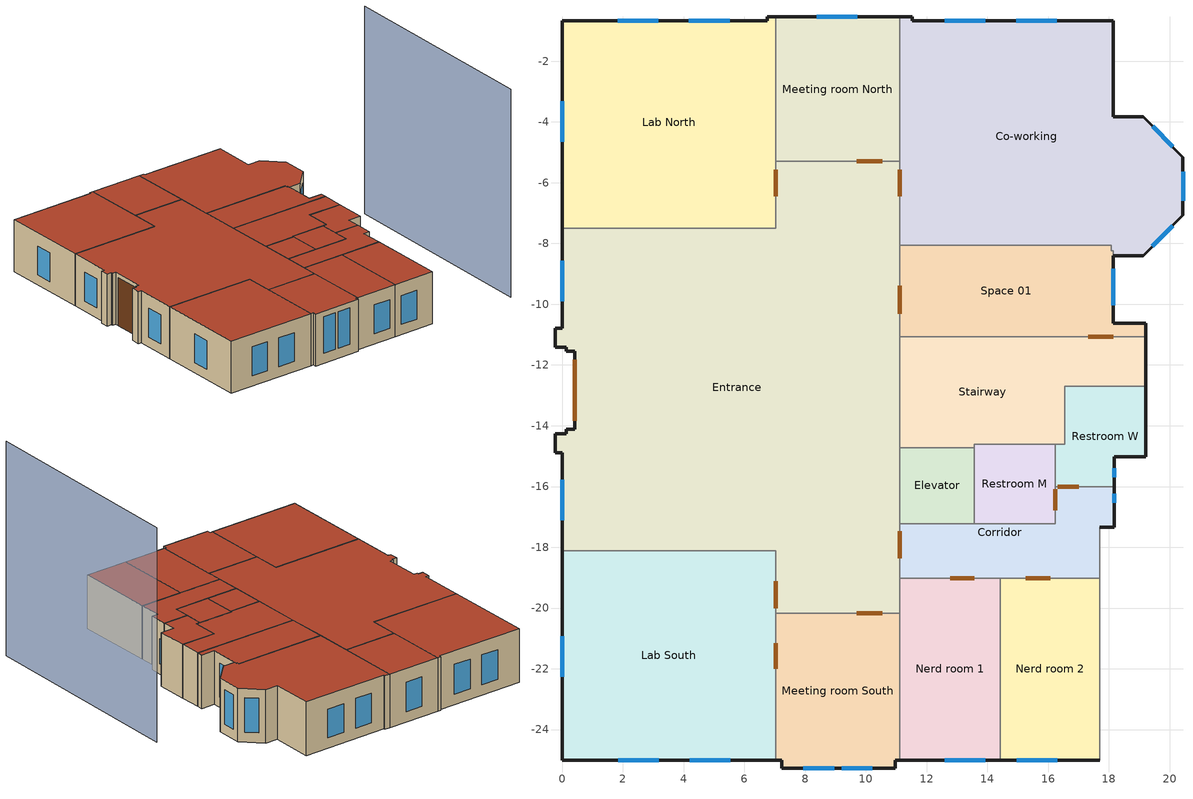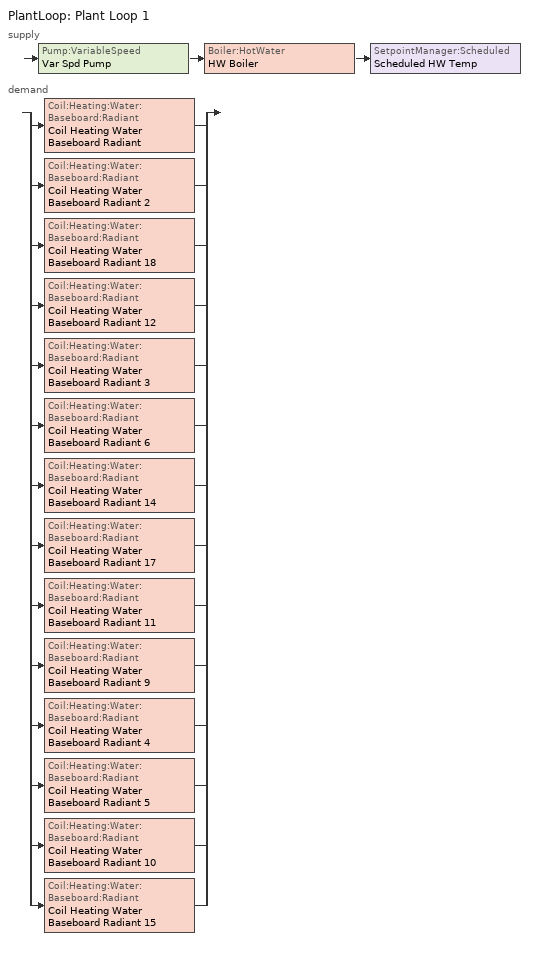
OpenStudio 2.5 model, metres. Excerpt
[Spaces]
Lab North
 floor ground: 7.03,-7.5 0.01,-7.5 0.01,-0.66 6.76,-0.66 6.76,-0.54 7.03,-0.54 z0
 wall outside: 7.03,-0.54 6.76,-0.54 6.76,-0.66 0.01,-0.66 0.01,-7.5 z0:4
 wall to Entrance: 0.01,-7.5 7.03,-7.5 7.03,-5.3 z0:4
 wall to Meeting room North: 7.03,-5.3 7.03,-0.54 z0:4
 window: 0.01,-3.31 0.01,-4.65 / 5.51,-0.66 4.17,-0.66 / 3.17,-0.66 1.83,-0.66 z0.77:2.99
 door inside: 7.03,-6.45 7.03,-5.57 z0:2.06
 roof outside: 0.01,-7.5 7.03,-7.5 7.03,-0.54 6.76,-0.54 6.76,-0.66 0.01,-0.66 z4
Lab South
 floor ground: 7.03,-18.11 7.03,-25.01 0.01,-25.01 0.01,-18.11 z0
 wall outside: 0.01,-18.11 0.01,-25.01 7.03,-25.01 z0:4
 wall to Entrance: 7.03,-20.18 7.03,-18.11 0.01,-18.11 z0:4
 wall to Meeting room South: 7.03,-25.01 7.03,-20.18 z0:4
 window: 0.01,-20.93 0.01,-22.27 / 1.85,-25.01 3.19,-25.01 / 4.2,-25.01 5.54,-25.01 z0.77:2.99
 door inside: 7.03,-20 7.03,-19.12 / 7.03,-22 7.03,-21.16 z0:2.05
 roof outside: 0.01,-25.01 7.03,-25.01 7.03,-18.11 0.01,-18.11 z4
Meeting room North
 floor ground: 11.11,-5.3 7.03,-5.3 7.03,-0.54 11.11,-0.54 z0
 wall outside: 11.11,-0.54 7.03,-0.54 z0:4
 wall to Co-working: 11.11,-5.3 11.11,-0.54 z0:4
 wall to Entrance: 7.03,-5.3 11.11,-5.3 z0:4
 window: 9.72,-0.54 8.38,-0.54 z0.77:2.99
 door inside: 9.69,-5.3 10.54,-5.3 z0:2.06
 roof outside: 7.03,-5.3 11.11,-5.3 11.11,-0.54 7.03,-0.54 z4
Meeting room South
 floor ground: 11.11,-25.01 10.98,-25.01 10.98,-25.27 7.23,-25.27 7.23,-25.01 7.03,-25.01 7.03,-20.18 11.11,-20.18 z0
 wall outside: 7.03,-25.01 7.23,-25.01 7.23,-25.27 10.98,-25.27 10.98,-25.01 11.11,-25.01 z0:4
 wall to Nerd room 1: 11.11,-25.01 11.11,-20.18 z0:4
 wall to Entrance: 11.11,-20.18 7.03,-20.18 z0:4
 window: 7.95,-25.27 8.96,-25.27 / 9.21,-25.27 10.22,-25.27 z0.77:3.57
 door inside: 10.54,-20.18 9.69,-20.18 z0:2.06
 roof outside: 7.03,-25.01 7.23,-25.01 7.23,-25.27 10.98,-25.27 10.98,-25.01 11.11,-25.01 11.11,-20.18 7.03,-20.18 z4
Co-working
 floor ground: 20.44,-7.08 19.13,-8.4 18.15,-8.4 18.15,-8.23 18.07,-8.23 18.07,-8.07 11.11,-8.07 11.11,-0.54 11.53,-0.54 11.53,-0.66 18.15,-0.66 18.15,-3.83 19.13,-3.83 20.44,-5.15 z0
 wall outside: 18.15,-8.4 19.13,-8.4 20.44,-7.08 20.44,-5.15 19.13,-3.83 18.15,-3.83 18.15,-0.66 11.53,-0.66 11.53,-0.54 11.11,-0.54 z0:4
 wall to Entrance: 11.11,-5.3 11.11,-8.07 z0:4
 wall to Space 01: 11.11,-8.07 18.07,-8.07 18.07,-8.23 18.15,-8.23 18.15,-8.4 z0:4
 window: 19.44,-8.09 20.11,-7.41 / 20.44,-6.59 20.44,-5.64 / 20.11,-4.82 19.44,-4.15 z0.75:3.33; 16.29,-0.66 14.95,-0.66 z0.77:2.9; 13.93,-0.66 12.59,-0.66 z0.77:2.99
 door inside: 11.11,-5.57 11.11,-6.45 z0:2.06
 roof outside: 11.11,-8.07 18.07,-8.07 18.07,-8.23 18.15,-8.23 18.15,-8.4 19.13,-8.4 20.44,-7.08 20.44,-5.15 19.13,-3.83 18.15,-3.83 18.15,-0.66 11.53,-0.66 11.53,-0.54 11.11,-0.54 z4
Stairway
 floor ground: 19.22,-12.7 16.55,-12.7 16.55,-14.61 13.56,-14.61 13.56,-14.72 11.11,-14.72 11.11,-11.07 19.22,-11.07 z0
 wall outside: 19.22,-12.7 19.22,-11.07 z0:4
 wall to Restroom M: 13.56,-14.72 13.56,-14.61 16.23,-14.61 z0:4
 wall to Elevator: 11.11,-14.72 13.56,-14.72 z0:4
 wall to Entrance: 11.11,-11.07 11.11,-14.72 z0:4
 wall to Space 01: 19.22,-11.07 11.11,-11.07 z0:4
 wall to Restroom W: 16.23,-14.61 16.55,-14.61 16.55,-12.7 19.22,-12.7 z0:4
 door inside: 18.15,-11.07 17.33,-11.07 z0:1.89
 roof outside: 11.11,-14.72 13.56,-14.72 13.56,-14.61 16.55,-14.61 16.55,-12.7 19.22,-12.7 19.22,-11.07 11.11,-11.07 z4
Elevator
 floor ground: 13.56,-17.22 11.11,-17.22 11.11,-14.72 13.56,-14.72 z0
 wall to Entrance: 11.11,-14.72 11.11,-17.22 z0:4
 wall to Restroom M: 13.56,-17.22 13.56,-14.72 z0:4
 wall to Corridor: 11.11,-17.22 13.56,-17.22 z0:4
 roof outside: 11.11,-17.22 13.56,-17.22 13.56,-14.72 11.11,-14.72 z4
Corridor
 floor ground: 18.18,-17.35 17.7,-17.35 17.7,-19.01 11.11,-19.01 11.11,-17.22 16.23,-17.22 16.23,-16.01 18.18,-16.01 z0
 wall outside: 17.7,-17.35 18.18,-17.35 18.18,-16.01 z0:4
 wall to Restroom M: 16.23,-16.01 16.23,-17.22 13.56,-17.22 z0:4
 wall adiabatic (Interior Wall): 17.7,-19.01 17.7,-17.35 z0:4
 wall to Nerd room 1: 11.11,-19.01 14.43,-19.01 z0:4
 wall to Entrance: 11.11,-17.22 11.11,-19.01 z0:4
 wall to Nerd room 2: 14.43,-19.01 17.7,-19.01 z0:4
 wall to Restroom W: 18.18,-16.01 16.23,-16.01 z0:4
 window: 18.18,-16.53 18.18,-16.24 z0.79:2.63
 door inside: 11.11,-17.47 11.11,-18.36 / 15.26,-19.01 16.07,-19.01 / 12.77,-19.01 13.58,-19.01 / 16.23,-16.1 16.23,-16.79 / 17.01,-16.01 16.32,-16.01 z0:2.1
 roof outside: 11.11,-19.01 17.7,-19.01 17.7,-17.35 18.18,-17.35 18.18,-16.01 16.23,-16.01 16.23,-17.22 11.11,-17.22 z4
Nerd room 1
 floor ground: 14.43,-25.01 11.11,-25.01 11.11,-19.01 14.43,-19.01 z0
 wall outside: 11.11,-25.01 14.43,-25.01 z0:4
 wall to Nerd room 2: 14.43,-25.01 14.43,-19.01 z0:4
 wall to Entrance: 11.11,-19.01 11.11,-20.18 z0:4
 window: 12.6,-25.01 13.94,-25.01 z0.77:2.99
 roof outside: 11.11,-25.01 14.43,-25.01 14.43,-19.01 11.11,-19.01 z4
Restroom M
 floor ground: 16.23,-17.22 13.56,-17.22 13.56,-14.61 16.23,-14.61 z0
 wall to Restroom W: 16.23,-16.01 16.23,-14.61 z0:4
 roof outside: 13.56,-17.22 16.23,-17.22 16.23,-14.61 13.56,-14.61 z4
Nerd room 2
 floor ground: 17.7,-25.01 14.43,-25.01 14.43,-19.01 17.7,-19.01 z0
 wall outside: 14.43,-25.01 17.7,-25.01 z0:4
 wall adiabatic (Interior Wall): 17.7,-25.01 17.7,-19.01 z0:4
 window: 14.97,-25.01 16.31,-25.01 z0.77:2.99
 roof outside: 14.43,-25.01 17.7,-25.01 17.7,-19.01 14.43,-19.01 z4
Restroom W
 floor ground: 19.22,-15.01 18.18,-15.01 18.18,-16.01 16.23,-16.01 16.23,-14.61 16.55,-14.61 16.55,-12.7 19.22,-12.7 z0
 wall outside: 18.18,-16.01 18.18,-15.01 19.22,-15.01 19.22,-12.7 z0:4
 window: 18.18,-15.69 18.18,-15.4 z0.79:2.63
 roof outside: 16.23,-16.01 18.18,-16.01 18.18,-15.01 19.22,-15.01 19.22,-12.7 16.55,-12.7 16.55,-14.61 16.23,-14.61 z4
Entrance
 floor ground: 11.11,-20.18 7.03,-20.18 7.03,-18.11 0.01,-18.11 0.01,-14.89 -0.23,-14.89 -0.23,-14.26 0.14,-14.26 0.14,-14.12 0.42,-14.12 0.42,-11.55 0.14,-11.55 0.14,-11.41 -0.23,-11.41 -0.23,-10.78 0.01,-10.78 0.01,-7.5 7.03,-7.5 7.03,-5.3 11.11,-5.3 z0
 wall outside: 0.01,-7.5 0.01,-10.78 -0.23,-10.78 -0.23,-11.41 0.14,-11.41 0.14,-11.55 0.42,-11.55 0.42,-14.12 0.14,-14.12 0.14,-14.21 0.14,-14.26 -0.23,-14.26 -0.23,-14.89 0.01,-14.89 0.01,-18.11 z0:4
 wall to Space 01: 11.11,-11.07 11.11,-8.07 z0:4
 window: 0.01,-8.57 0.01,-9.91 / 0.01,-15.77 0.01,-17.11 z0.77:2.99
 door: 0.42,-11.83 0.42,-13.84 z0:3.71
 door inside: 11.11,-10.32 11.11,-9.4 z0:2.05
 roof outside: -0.23,-14.26 -0.23,-14.89 0.01,-14.89 0.01,-18.11 7.03,-18.11 7.03,-20.18 11.11,-20.18 11.11,-5.3 7.03,-5.3 7.03,-7.5 0.01,-7.5 0.01,-10.78 -0.23,-10.78 -0.23,-11.41 0.14,-11.41 0.14,-11.55 0.42,-11.55 0.42,-14.12 0.14,-14.12 0.14,-14.26 z4
Space 01
 floor ground: 19.22,-11.07 11.11,-11.07 11.11,-8.07 18.07,-8.07 18.07,-8.23 18.15,-8.23 18.15,-10.62 19.22,-10.62 z0
 wall outside: 19.22,-11.07 19.22,-10.62 18.15,-10.62 18.15,-8.4 z0:4
 window: 18.15,-10.04 18.15,-8.83 z0.77:3.29
 roof outside: 11.11,-11.07 19.22,-11.07 19.22,-10.62 18.15,-10.62 18.15,-8.23 18.07,-8.23 18.07,-8.07 11.11,-8.07 z4
shading: 24.75,-8.48 24.56,-25.08 z0:16
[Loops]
PlantLoop 'Plant Loop 1'
 supply: Pump:VariableSpeed 'Var Spd Pump' > Boiler:HotWater 'HW Boiler' > SetpointManager:Scheduled 'Scheduled HW Temp'
 demand: split
  | Coil:Heating:Water:Baseboard:Radiant 'Coil Heating Water Baseboard Radiant'
  | Coil:Heating:Water:Baseboard:Radiant 'Coil Heating Water Baseboard Radiant 2'
  | Coil:Heating:Water:Baseboard:Radiant 'Coil Heating Water Baseboard Radiant 18'
  | Coil:Heating:Water:Baseboard:Radiant 'Coil Heating Water Baseboard Radiant 12'
  | Coil:Heating:Water:Baseboard:Radiant 'Coil Heating Water Baseboard Radiant 3'
  | Coil:Heating:Water:Baseboard:Radiant 'Coil Heating Water Baseboard Radiant 6'
  | Coil:Heating:Water:Baseboard:Radiant 'Coil Heating Water Baseboard Radiant 14'
  | Coil:Heating:Water:Baseboard:Radiant 'Coil Heating Water Baseboard Radiant 17'
  | Coil:Heating:Water:Baseboard:Radiant 'Coil Heating Water Baseboard Radiant 11'
  | Coil:Heating:Water:Baseboard:Radiant 'Coil Heating Water Baseboard Radiant 9'
  | Coil:Heating:Water:Baseboard:Radiant 'Coil Heating Water Baseboard Radiant 4'
  | Coil:Heating:Water:Baseboard:Radiant 'Coil Heating Water Baseboard Radiant 5'
  | Coil:Heating:Water:Baseboard:Radiant 'Coil Heating Water Baseboard Radiant 10'
  | Coil:Heating:Water:Baseboard:Radiant 'Coil Heating Water Baseboard Radiant 15'
[Building]
RKF: North Axis {deg}=0; Space Type=189.1-2009 - Office - OpenOffice - CZ4-8; Default Construction Set=189.1-2009 - CZ5 - Office
[Site]
Berlin, Berlin: Latitude {deg}=52.5185; Longitude {deg}=13.3806; Time Zone {hr}=1; Elevation {m}=35.9853
[ClimateZones]
Climate Zone Institution Name 1=ASHRAE; Climate Zone Document Name 1=ANSI/ASHRAE Standard 169; Climate Zone Document Year 1=2006; Climate Zone Value 1=5A; Climate Zone Institution Name 2=CEC; Climate Zone Document Name 2=California Climate Zone Descriptions; Climate Zone Document Year 2=1995
[SizingPeriod:DesignDay] Barometric Pressure {Pa}=100738; Sky Clearness=0; Rain Indicator=0; Snow Indicator=0; Day of Month=21; Daylight Saving Time Indicator=0; Dry-Bulb Temperature Range Modifier Type=DefaultMultipliers
Name | Maximum Dry-Bulb Temperature {C} | Daily Dry-Bulb Temperature Range {deltaC} | Humidity Indicating Conditions at Maximum Dry-Bulb | Wind Speed {m/s} | Wind Direction {deg} | Month | Day Type | Humidity Indicating Type | Solar Model Indicator | ASHRAE Taub | ASHRAE Taud
BERLIN Ann Htg 99.6% Condns DB | -11.8 | 0 | -11.8 | 3.3 | 100 | 2 | WinterDesignDay | Wetbulb | ASHRAEClearSky
BERLIN Ann Hum_n 99.6% Condns DP=>MCDB | -10.8 | 0 | -15 | 3.3 | 100 | 2 | WinterDesignDay | Dewpoint | ASHRAEClearSky
BERLIN Ann Htg Wind 99.6% Condns WS=>MCDB | 6.3 | 0 | 6.3 | 12.8 | 100 | 2 | WinterDesignDay | Wetbulb | ASHRAEClearSky
BERLIN Ann Clg .4% Condns DB=>MWB | 30 | 9.2 | 18.9 | 3.7 | 150 | 7 | SummerDesignDay | Wetbulb | ASHRAETau | 0.484 | 1.888
BERLIN Ann Clg .4% Condns WB=>MDB | 26.9 | 9.2 | 20.1 | 3.7 | 150 | 7 | SummerDesignDay | Wetbulb | ASHRAETau | 0.484 | 1.888
BERLIN Ann Clg .4% Condns DP=>MDB | 22.1 | 9.2 | 18 | 3.7 | 150 | 7 | SummerDesignDay | Dewpoint | ASHRAETau | 0.484 | 1.888
BERLIN Ann Clg .4% Condns Enth=>MDB | 27 | 9.2 | 57900 | 3.7 | 150 | 7 | SummerDesignDay | Enthalpy | ASHRAETau | 0.484 | 1.888
[DefaultConstructionSet]
189.1-2009 - CZ5 - Office: Default Exterior Surface Constructions=Default Surface Constructions 13; Default Interior Surface Constructions=Default Surface Constructions 14; Default Ground Contact Surface Constructions=Default Surface Constructions 15; Default Exterior SubSurface Constructions=Default Sub Surface Constructions 9; Default Interior SubSurface Constructions=Default Sub Surface Constructions 10; Interior Partition Construction=Interior Partition
[DefaultSurfaceConstructions]
Name | Floor Construction | Wall Construction | Roof Ceiling Construction
Default Surface Constructions 13 | ExtSlabCarpet 4in ClimateZone 1-8 | ASHRAE 189.1-2009 ExtWall Mass ClimateZone 5 | ASHRAE 189.1-2009 ExtRoof IEAD ClimateZone 2-5
Default Surface Constructions 14 | Interior Floor | Interior Wall | Interior Ceiling
Default Surface Constructions 15 | ExtSlabCarpet 4in ClimateZone 1-8 | ExtSlabCarpet 4in ClimateZone 1-8 | ExtSlabCarpet 4in ClimateZone 1-8
[Construction]
ExtSlabCarpet 4in ClimateZone 1-8: MAT-CC05 4 HW CONCRETE, CP02 CARPET PAD
Interior Floor: F16 Acoustic tile, F05 Ceiling air space resistance, M11 100mm lightweight concrete
Interior Wall: G01a 19mm gypsum board, F04 Wall air space resistance, G01a 19mm gypsum board
Interior Ceiling: M11 100mm lightweight concrete, F05 Ceiling air space resistance, F16 Acoustic tile
Exterior Door: F08 Metal surface, I01 25mm insulation board
Interior Window: Clear 3mm
Interior Door; Interior Partition: G05 25mm wood
ASHRAE 189.1-2009 ExtRoof IEAD ClimateZone 2-5: Roof Membrane, Roof Insulation [21], Metal Decking
ASHRAE 189.1-2009 ExtWindow ClimateZone 4-5: Theoretical Glass [207]
ASHRAE 189.1-2009 ExtWall Mass ClimateZone 5: 1IN Stucco, 8IN Concrete HW, Wall Insulation [40], 1/2IN Gypsum
[Material] Thermal Absorptance=0.9
Name | Roughness | Thickness {m} | Conductivity {W/m-K} | Density {kg/m3} | Specific Heat {J/kg-K} | Solar Absorptance | Visible Absorptance
MAT-CC05 4 HW CONCRETE | Rough | 0.1016 | 1.311 | 2240 | 836.8 | 0.85 | 0.85
1IN Stucco | Smooth | 0.0253 | 0.6918 | 1858 | 837 | 0.92 | 0.92
8IN Concrete HW | MediumRough | 0.2033 | 1.7296 | 2243 | 837 | 0.65 | 0.65
1/2IN Gypsum | Smooth | 0.0127 | 0.16 | 784.9 | 830 | 0.4 | 0.4
Roof Membrane | VeryRough | 0.0095 | 0.16 | 1121.29 | 1460 | 0.7 | 0.7
Metal Decking | MediumSmooth | 0.0015 | 45.006 | 7680 | 418.4 | 0.6 | 0.6
F16 Acoustic tile | MediumSmooth | 0.0191 | 0.06 | 368 | 590 | 0.3 | 0.3
M11 100mm lightweight concrete | MediumRough | 0.1016 | 0.53 | 1280 | 840 | 0.5 | 0.5
G01a 19mm gypsum board | MediumSmooth | 0.019 | 0.16 | 800 | 1090 | 0.4 | 0.4
F08 Metal surface | Smooth | 0.0008 | 45.28 | 7824 | 500 | 0.7 | 0.7
I01 25mm insulation board | MediumRough | 0.0254 | 0.03 | 43 | 1210 | 0.6 | 0.6
G05 25mm wood | MediumSmooth | 0.0254 | 0.15 | 608 | 1630 | 0.5 | 0.5
Roof Insulation [21] | MediumRough | 0.2105 | 0.049 | 265 | 836.8 | 0.7 | 0.7
Wall Insulation [40] | MediumRough | 0.0794 | 0.0432 | 91 | 837 | 0.5 | 0.5
[Material:NoMass]
CP02 CARPET PAD: Roughness=Smooth; Thermal Resistance {m2-K/W}=0.1; Thermal Absorptance=0.9; Solar Absorptance=0.8; Visible Absorptance=0.8
[Material:AirGap]
Name | Thermal Resistance {m2-K/W}
F05 Ceiling air space resistance | 0.18
F04 Wall air space resistance | 0.15
[DefaultSubSurfaceConstructions]
Name | Fixed Window Construction | Operable Window Construction | Door Construction | Tubular Daylight Dome Construction | Tubular Daylight Diffuser Construction
Default Sub Surface Constructions 9 | ASHRAE 189.1-2009 ExtWindow ClimateZone 4-5 | ASHRAE 189.1-2009 ExtWindow ClimateZone 4-5 | Exterior Door | Interior Window | Interior Window
Default Sub Surface Constructions 10 | Interior Window | Interior Window | Interior Door
[WindowMaterial:Glazing] Optical Data Type=SpectralAverage; Thickness {m}=0.003; Back Side Solar Reflectance at Normal Incidence=0; Back Side Visible Reflectance at Normal Incidence=0; Infrared Transmittance at Normal Incidence=0; Dirt Correction Factor for Solar and Visible Transmittance=1; Solar Diffusing=No
Name | Solar Transmittance at Normal Incidence | Front Side Solar Reflectance at Normal Incidence | Visible Transmittance at Normal Incidence | Front Side Visible Reflectance at Normal Incidence | Front Side Infrared Hemispherical Emissivity | Back Side Infrared Hemispherical Emissivity | Conductivity {W/m-K}
Clear 3mm | 0.837 | 0.075 | 0.898 | 0.081 | 0.84 | 0.84 | 0.9
Theoretical Glass [207] | 0.3311 | 0.6189 | 0.44 | 0.51 | 0.9 | 0.9 | 0.0133
[WindowMaterial:Blind]
Window Material Blind 1: Slat Width {m}=0.025; Slat Separation {m}=0.01875; Front Side Slat Beam Solar Reflectance=0.5; Back Side Slat Beam Solar Reflectance=0.5; Front Side Slat Diffuse Solar Reflectance=0.5; Back Side Slat Diffuse Solar Reflectance=0.5; Slat Beam Visible Transmittance=0
[DefaultScheduleSet] Lighting Schedule=Office Bldg Light; Infiltration Schedule=Office Infil Quarter On
Name | Number of People Schedule | People Activity Level Schedule | Electric Equipment Schedule
189.1-2009 - Office - ClosedOffice - CZ4-8 Schedule Set; 189.1-2009 - Office - Corridor - CZ4-8 Schedule Set; 189.1-2009 - Office - OpenOffice - CZ4-8 Schedule Set | Office Work Occ | Office Activity | Office Bldg Equip
189.1-2009 - Office - Elec/MechRoom - CZ4-8 Schedule Set |  |  | Office Bldg Equip
189.1-2009 - Office - Lobby - CZ4-8 Schedule Set; 189.1-2009 - Office - Restroom - CZ4-8 Schedule Set | Office Misc Occ | Office Activity | Office Bldg Equip
189.1-2009 - Office - Stair - CZ4-8 Schedule Set
[Lights:Definition] Design Level Calculation Method=Watts/Area
Name | Watts per Space Floor Area {W/m2}
189.1-2009 - Office - ClosedOffice - CZ4-8 Lights Definition; 189.1-2009 - Office - OpenOffice - CZ4-8 Lights Definition | 10.6563
189.1-2009 - Office - Corridor - CZ4-8 Lights Definition | 4.84376
189.1-2009 - Office - Elec/MechRoom - CZ4-8 Lights Definition | 14.5313
189.1-2009 - Office - Lobby - CZ4-8 Lights Definition | 12.5938
189.1-2009 - Office - Restroom - CZ4-8 Lights Definition | 8.71877
189.1-2009 - Office - Stair - CZ4-8 Lights Definition | 5.81251
[DesignSpecification:OutdoorAir] Outdoor Air Method=Sum
Name | Outdoor Air Flow per Person {m3/s-person} | Outdoor Air Flow per Floor Area {m3/s-m2}
189.1-2009 - Office - ClosedOffice - CZ4-8 Ventilation; 189.1-2009 - Office - Elec/MechRoom - CZ4-8 Ventilation; 189.1-2009 - Office - OpenOffice - CZ4-8 Ventilation | 0.00943895
189.1-2009 - Office - Corridor - CZ4-8 Ventilation; 189.1-2009 - Office - Stair - CZ4-8 Ventilation |  | 0.000254
189.1-2009 - Office - Lobby - CZ4-8 Ventilation | 0.00707921
189.1-2009 - Office - Restroom - CZ4-8 Ventilation |  | 0.0048768
[People:Definition] Number of People Calculation Method=People/Area; Fraction Radiant=0.3
Name | People per Space Floor Area {person/m2} | Sensible Heat Fraction
189.1-2009 - Office - OpenOffice - CZ4-8 People Definition | 0.0565105 | 1
189.1-2009 - Office - Restroom - CZ4-8 People Definition 1; 189.1-2009 - Office - Restroom - CZ4-8 People Definition 2; 189.1-2009 - Office - Lobby - CZ4-8 People Definition 1 | 0.107639
189.1-2009 - Office - Corridor - CZ4-8 People Definition 1; 189.1-2009 - Office - Corridor - CZ4-8 People Definition 2 | 0.0107639
189.1-2009 - Office - ClosedOffice - CZ4-8 People Definition 1 | 0.0511286
[ElectricEquipment:Definition] Design Level Calculation Method=Watts/Area
Name | Watts per Space Floor Area {W/m2}
189.1-2009 - Office - ClosedOffice - CZ4-8 Electric Equipment Definition | 6.8889
189.1-2009 - Office - Corridor - CZ4-8 Electric Equipment Definition | 1.72223
189.1-2009 - Office - Elec/MechRoom - CZ4-8 Electric Equipment Definition | 2.90626
189.1-2009 - Office - Lobby - CZ4-8 Electric Equipment Definition; 189.1-2009 - Office - Restroom - CZ4-8 Electric Equipment Definition | 0.753474
189.1-2009 - Office - OpenOffice - CZ4-8 Electric Equipment Definition | 7.64238
[ThermostatSetpoint:DualSetpoint] Cooling Setpoint Temperature Schedule=Cooling
Name | Heating Setpoint Temperature Schedule
Thermostat Setpoint Dual Setpoint 1 | const_zero
Thermostat Setpoint Dual Setpoint 3; Thermostat Setpoint Dual Setpoint 4; Thermostat Setpoint Dual Setpoint 5; Thermostat Setpoint Dual Setpoint 6; Thermostat Setpoint Dual Setpoint 7; Thermostat Setpoint Dual Setpoint 10; Thermostat Setpoint Dual Setpoint 11; Thermostat Setpoint Dual Setpoint 12; Thermostat Setpoint Dual Setpoint 13; Thermostat Setpoint Dual Setpoint 15; Thermostat Setpoint Dual Setpoint 16; Thermostat Setpoint Dual Setpoint 18; Thermostat Setpoint Dual Setpoint 19 | Medium Office HtgSetp
[SpaceType] Standards Building Type=Office
Name | Default Schedule Set | Design Specification Outdoor Air Object | Standards Space Type
189.1-2009 - Office - OpenOffice - CZ4-8 | 189.1-2009 - Office - OpenOffice - CZ4-8 Schedule Set | 189.1-2009 - Office - OpenOffice - CZ4-8 Ventilation | OpenOffice
189.1-2009 - Office - Restroom - CZ4-8; 189.1-2009 - Office - Restroom - CZ4-8 1 | 189.1-2009 - Office - Restroom - CZ4-8 Schedule Set | 189.1-2009 - Office - Restroom - CZ4-8 Ventilation | Restroom
189.1-2009 - Office - Stair - CZ4-8 | 189.1-2009 - Office - Stair - CZ4-8 Schedule Set | 189.1-2009 - Office - Stair - CZ4-8 Ventilation | Stair
189.1-2009 - Office - Corridor - CZ4-8; 189.1-2009 - Office - Corridor - CZ4-8 1 | 189.1-2009 - Office - Corridor - CZ4-8 Schedule Set | 189.1-2009 - Office - Corridor - CZ4-8 Ventilation | Corridor
189.1-2009 - Office - ClosedOffice - CZ4-8 | 189.1-2009 - Office - ClosedOffice - CZ4-8 Schedule Set | 189.1-2009 - Office - ClosedOffice - CZ4-8 Ventilation | ClosedOffice
189.1-2009 - Office - Lobby - CZ4-8 1 | 189.1-2009 - Office - Lobby - CZ4-8 Schedule Set | 189.1-2009 - Office - Lobby - CZ4-8 Ventilation | Lobby
189.1-2009 - Office - Elec/MechRoom - CZ4-8 | 189.1-2009 - Office - Elec/MechRoom - CZ4-8 Schedule Set | 189.1-2009 - Office - Elec/MechRoom - CZ4-8 Ventilation | Elec/MechRoom
[Lights]
Name | Lights Definition | Space or SpaceType
189.1-2009 - Office - OpenOffice - CZ4-8 Lights | 189.1-2009 - Office - OpenOffice - CZ4-8 Lights Definition | 189.1-2009 - Office - OpenOffice - CZ4-8
189.1-2009 - Office - Restroom - CZ4-8 Lights | 189.1-2009 - Office - Restroom - CZ4-8 Lights Definition | 189.1-2009 - Office - Restroom - CZ4-8
189.1-2009 - Office - Restroom - CZ4-8 Lights 1 | 189.1-2009 - Office - Restroom - CZ4-8 Lights Definition | 189.1-2009 - Office - Restroom - CZ4-8 1
189.1-2009 - Office - Stair - CZ4-8 Lights | 189.1-2009 - Office - Stair - CZ4-8 Lights Definition | 189.1-2009 - Office - Stair - CZ4-8
189.1-2009 - Office - Corridor - CZ4-8 Lights | 189.1-2009 - Office - Corridor - CZ4-8 Lights Definition | 189.1-2009 - Office - Corridor - CZ4-8
189.1-2009 - Office - ClosedOffice - CZ4-8 Lights | 189.1-2009 - Office - ClosedOffice - CZ4-8 Lights Definition | 189.1-2009 - Office - ClosedOffice - CZ4-8
189.1-2009 - Office - Lobby - CZ4-8 Lights 1 | 189.1-2009 - Office - Lobby - CZ4-8 Lights Definition | 189.1-2009 - Office - Lobby - CZ4-8 1
189.1-2009 - Office - Elec/MechRoom - CZ4-8 Lights | 189.1-2009 - Office - Elec/MechRoom - CZ4-8 Lights Definition | 189.1-2009 - Office - Elec/MechRoom - CZ4-8
189.1-2009 - Office - Corridor - CZ4-8 Lights 1 | 189.1-2009 - Office - Corridor - CZ4-8 Lights Definition | 189.1-2009 - Office - Corridor - CZ4-8 1
[People]
Name | People Definition | Space or SpaceType | Multiplier
189.1-2009 - Office - OpenOffice - CZ4-8 People | 189.1-2009 - Office - OpenOffice - CZ4-8 People Definition | 189.1-2009 - Office - OpenOffice - CZ4-8
189.1-2009 - Office - Restroom - CZ4-8 People | 189.1-2009 - Office - Restroom - CZ4-8 People Definition 1 | 189.1-2009 - Office - Restroom - CZ4-8 | 1
189.1-2009 - Office - Restroom - CZ4-8 People 1 | 189.1-2009 - Office - Restroom - CZ4-8 People Definition 2 | 189.1-2009 - Office - Restroom - CZ4-8 1 | 1
189.1-2009 - Office - Corridor - CZ4-8 People | 189.1-2009 - Office - Corridor - CZ4-8 People Definition 1 | 189.1-2009 - Office - Corridor - CZ4-8 | 1
189.1-2009 - Office - ClosedOffice - CZ4-8 People | 189.1-2009 - Office - ClosedOffice - CZ4-8 People Definition 1 | 189.1-2009 - Office - ClosedOffice - CZ4-8 | 1
189.1-2009 - Office - Lobby - CZ4-8 People 1 | 189.1-2009 - Office - Lobby - CZ4-8 People Definition 1 | 189.1-2009 - Office - Lobby - CZ4-8 1 | 1
189.1-2009 - Office - Corridor - CZ4-8 People 1 | 189.1-2009 - Office - Corridor - CZ4-8 People Definition 2 | 189.1-2009 - Office - Corridor - CZ4-8 1 | 1
[SpaceInfiltration:DesignFlowRate] Design Flow Rate Calculation Method=Flow/ExteriorArea; Flow per Exterior Surface Area {m3/s-m2}=0.000226568
Name | Space or SpaceType
189.1-2009 - Office - OpenOffice - CZ4-8 Infiltration | 189.1-2009 - Office - OpenOffice - CZ4-8
189.1-2009 - Office - Restroom - CZ4-8 Infiltration | 189.1-2009 - Office - Restroom - CZ4-8
189.1-2009 - Office - Restroom - CZ4-8 Infiltration 1 | 189.1-2009 - Office - Restroom - CZ4-8 1
189.1-2009 - Office - Stair - CZ4-8 Infiltration | 189.1-2009 - Office - Stair - CZ4-8
189.1-2009 - Office - Corridor - CZ4-8 Infiltration | 189.1-2009 - Office - Corridor - CZ4-8
189.1-2009 - Office - ClosedOffice - CZ4-8 Infiltration | 189.1-2009 - Office - ClosedOffice - CZ4-8
189.1-2009 - Office - Lobby - CZ4-8 Infiltration 1 | 189.1-2009 - Office - Lobby - CZ4-8 1
189.1-2009 - Office - Elec/MechRoom - CZ4-8 Infiltration | 189.1-2009 - Office - Elec/MechRoom - CZ4-8
189.1-2009 - Office - Corridor - CZ4-8 Infiltration 1 | 189.1-2009 - Office - Corridor - CZ4-8 1
[ElectricEquipment]
Name | Electric Equipment Definition | Space or SpaceType
189.1-2009 - Office - OpenOffice - CZ4-8 Electric Equipment | 189.1-2009 - Office - OpenOffice - CZ4-8 Electric Equipment Definition | 189.1-2009 - Office - OpenOffice - CZ4-8
189.1-2009 - Office - Restroom - CZ4-8 Electric Equipment | 189.1-2009 - Office - Restroom - CZ4-8 Electric Equipment Definition | 189.1-2009 - Office - Restroom - CZ4-8
189.1-2009 - Office - Restroom - CZ4-8 Electric Equipment 1 | 189.1-2009 - Office - Restroom - CZ4-8 Electric Equipment Definition | 189.1-2009 - Office - Restroom - CZ4-8 1
189.1-2009 - Office - Corridor - CZ4-8 Electric Equipment | 189.1-2009 - Office - Corridor - CZ4-8 Electric Equipment Definition | 189.1-2009 - Office - Corridor - CZ4-8
189.1-2009 - Office - ClosedOffice - CZ4-8 Electric Equipment | 189.1-2009 - Office - ClosedOffice - CZ4-8 Electric Equipment Definition | 189.1-2009 - Office - ClosedOffice - CZ4-8
189.1-2009 - Office - Lobby - CZ4-8 Electric Equipment 1 | 189.1-2009 - Office - Lobby - CZ4-8 Electric Equipment Definition | 189.1-2009 - Office - Lobby - CZ4-8 1
189.1-2009 - Office - Elec/MechRoom - CZ4-8 Electric Equipment | 189.1-2009 - Office - Elec/MechRoom - CZ4-8 Electric Equipment Definition | 189.1-2009 - Office - Elec/MechRoom - CZ4-8
189.1-2009 - Office - Corridor - CZ4-8 Electric Equipment 1 | 189.1-2009 - Office - Corridor - CZ4-8 Electric Equipment Definition | 189.1-2009 - Office - Corridor - CZ4-8 1
[ShadingControl]
Shading Control 1: Shading Type=InteriorBlind; Shading Device Material=Window Material Blind 1
[BuildingStory] Nominal Z Coordinate {m}=0
Name | Nominal Floor to Floor Height {m}
Building Story 1; Building Story 4; Building Story 6; Building Story 7; Building Story 8; Building Story 9; Building Story 10 | 4
Building Story 2; Building Story 3 | 3.048
Building Story 5 | 3
[Space]
Name | Space Type | Building Story | Thermal Zone
Lab North | 189.1-2009 - Office - ClosedOffice - CZ4-8 | Building Story 1 | Thermal Lab North
Lab South | 189.1-2009 - Office - ClosedOffice - CZ4-8 | Building Story 1 | Thermal Lab South
Meeting room North | 189.1-2009 - Office - ClosedOffice - CZ4-8 | Building Story 1 | Thermal Meeting room North
Meeting room South | 189.1-2009 - Office - ClosedOffice - CZ4-8 | Building Story 1 | Thermal Meeting Room South
Co-working |  | Building Story 1 | Thermal Co-working
Stairway | 189.1-2009 - Office - Stair - CZ4-8 | Building Story 1 | Thermal Stairway
Elevator | 189.1-2009 - Office - Corridor - CZ4-8 1 | Building Story 1 | Thermal Elevator
Corridor | 189.1-2009 - Office - Corridor - CZ4-8 | Building Story 1 | Thermal Corridor
Nerd room 1 | 189.1-2009 - Office - ClosedOffice - CZ4-8 | Building Story 1 | Thermal Nerd room 1
Restroom M | 189.1-2009 - Office - Restroom - CZ4-8 | Building Story 1 | Thermal Restroom M
Nerd room 2 | 189.1-2009 - Office - ClosedOffice - CZ4-8 | Building Story 1 | Thermal Nerd room 2
Restroom W | 189.1-2009 - Office - Restroom - CZ4-8 1 | Building Story 1 | Thermal Restroom W
Entrance | 189.1-2009 - Office - Lobby - CZ4-8 1 | Building Story 7 | Thermal Entrance
Space 01 | 189.1-2009 - Office - Elec/MechRoom - CZ4-8 | Building Story 10 | Thermal Space 01
[ThermalZone] Use Ideal Air Loads=No
Name | Thermostat
Thermal Elevator | Thermostat Setpoint Dual Setpoint 18
Thermal Lab South | Thermostat Setpoint Dual Setpoint 11
Thermal Lab North | Thermostat Setpoint Dual Setpoint 1
Thermal Meeting room North | Thermostat Setpoint Dual Setpoint 16
Thermal Nerd room 1 | Thermostat Setpoint Dual Setpoint 10
Thermal Meeting Room South | Thermostat Setpoint Dual Setpoint 3
Thermal Co-working | Thermostat Setpoint Dual Setpoint 19
Thermal Stairway | Thermostat Setpoint Dual Setpoint 4
Thermal Corridor | Thermostat Setpoint Dual Setpoint 12
Thermal Restroom M | Thermostat Setpoint Dual Setpoint 15
Thermal Nerd room 2 | Thermostat Setpoint Dual Setpoint 5
Thermal Restroom W | Thermostat Setpoint Dual Setpoint 7
Thermal Entrance | Thermostat Setpoint Dual Setpoint 6
Thermal Space 01 | Thermostat Setpoint Dual Setpoint 13
[Sizing:Zone] Zone Cooling Design Supply Air Temperature Input Method=SupplyAirTemperature; Zone Cooling Design Supply Air Temperature {C}=14; Zone Cooling Design Supply Air Temperature Difference {deltaC}=11.11; Zone Heating Design Supply Air Temperature Input Method=SupplyAirTemperature; Zone Heating Design Supply Air Temperature {C}=40; Zone Heating Design Supply Air Temperature Difference {deltaC}=11.11; Zone Cooling Design Supply Air Humidity Ratio {kg-H2O/kg-air}=0.0085; Zone Heating Design Supply Air Humidity Ratio {kg-H2O/kg-air}=0.008; Cooling Design Air Flow Method=DesignDay; Heating Design Air Flow Method=DesignDay; Account for Dedicated Outdoor Air System=No; Dedicated Outdoor Air System Control Strategy=NeutralSupplyAir; Dedicated Outdoor Air Low Setpoint Temperature for Design {C}=autosize; Dedicated Outdoor Air High Setpoint Temperature for Design {C}=autosize
Thermal Elevator; Thermal Lab South; Thermal Lab North; Thermal Meeting room North; Thermal Nerd room 1; Thermal Meeting Room South; Thermal Co-working; Thermal Stairway; Thermal Corridor; Thermal Restroom M; Thermal Nerd room 2; Thermal Restroom W; Thermal Entrance; Thermal Space 01
[Zone equipment]
Thermal Elevator: Natural Ventilation Elevator, Zone HVAC Baseboard Rad Conv Water Elevator
Thermal Lab South: Natural Ventilation Lab South, Zone HVAC Baseboard Rad Conv Water Lab South
Thermal Lab North: Natural Ventilation Lab North, Zone HVAC Baseboard Rad Conv Water Lab North
Thermal Meeting room North: Natural Ventilation MR North, Zone HVAC Baseboard Rad Conv Water MR North
Thermal Nerd room 1: Natural Ventilation NR 1, Zone HVAC Baseboard Rad Conv Water NR 1
Thermal Meeting Room South: Natural Ventilation MR South, Zone HVAC Baseboard Rad Conv Water MR South
Thermal Co-working: Natural Ventilation Co-working, Zone HVAC Baseboard Rad Conv Water Co-working
Thermal Stairway: Natural Ventilation Stairway, Zone HVAC Baseboard Rad Conv Water Stairway
Thermal Corridor: Natural Ventilation Corridor, Zone HVAC Baseboard Rad Conv Water Corridor
Thermal Restroom M: Natural Ventilation Restroom M, Zone HVAC Baseboard Rad Conv Water Restroom M
Thermal Nerd room 2: Natural Ventilation NR 2, Zone HVAC Baseboard Rad Conv Water NR 2
Thermal Restroom W: Natural Ventilation Restroom W, Zone HVAC Baseboard Rad Conv Water Restroom W
Thermal Entrance: Natural Ventilation Entrance, Zone HVAC Baseboard Rad Conv Water Entrance
Thermal Space 01: Natural Ventilation Space 01, Zone HVAC Baseboard Rad Conv Water Space 01
[ZoneVentilation:DesignFlowRate] Design Flow Rate Calculation Method=Flow/Zone; Design Flow Rate {m3/s}=0.16; Flow Rate per Zone Floor Area {m3/s-m2}=0; Flow Rate per Person {m3/s-person}=0; Air Changes per Hour {1/hr}=0; Ventilation Type=Natural; Fan Pressure Rise {Pa}=0; Fan Total Efficiency=1; Constant Term Coefficient=0.606; Temperature Term Coefficient=0.03636; Velocity Term Coefficient=0.1177; Velocity Squared Term Coefficient=0; Minimum Indoor Temperature {C}=-10; Maximum Indoor Temperature {C}=100; Delta Temperature {deltaC}=-50; Minimum Outdoor Temperature {C}=-100; Maximum Outdoor Temperature {C}=100; Maximum Wind Speed {m/s}=40
Name | Schedule
Natural Ventilation Lab North | const_zero
Natural Ventilation MR South; Natural Ventilation Stairway; Natural Ventilation NR 2; Natural Ventilation Entrance; Natural Ventilation Restroom W; Natural Ventilation NR 1; Natural Ventilation Lab South; Natural Ventilation Corridor; Natural Ventilation Space 01; Natural Ventilation Restroom M; Natural Ventilation MR North; Natural Ventilation Elevator; Natural Ventilation Co-working | Always On Discrete hvac_library
[PlantLoop]
Plant Loop 1: Fluid Type=Water; Glycol Concentration=0; Plant Loop Volume {m3}=Autocalculate; Load Distribution Scheme=Optimal
[Sizing:Plant]
Plant Loop 1: Loop Type=Heating; Design Loop Exit Temperature {C}=82; Loop Design Temperature Difference {deltaC}=11; Sizing Option=NonCoincident; Zone Timesteps in Averaging Window=1; Coincident Sizing Factor Mode=None
[Boiler:HotWater]
HW Boiler: Efficiency Curve Temperature Evaluation Variable=LeavingBoiler; Normalized Boiler Efficiency Curve=Boiler Efficiency; Water Outlet Upper Temperature Limit {C}=99; Boiler Flow Mode=NotModulated; Parasitic Electric Load {W}=0; Sizing Factor=1
[SetpointManager:Scheduled]
Scheduled HW Temp: Control Variable=Temperature; Schedule=Hot Water Temperature
[Pump:VariableSpeed]
Var Spd Pump: Skin Loss Radiative Fraction=0.5; Design Power Sizing Method=PowerPerFlowPerPressure; Design Electric Power per Unit Flow Rate {W/(m3/s)}=348701.1; Design Shaft Power per Unit Flow Rate per Unit Head {W-s/m3-Pa}=1.28205; Design Minimum Flow Rate Fraction=0
[ZoneHVAC:Baseboard:RadiantConvective:Water] Availability Schedule=Always On Discrete hvac_library; Fraction Radiant=0.3; Fraction of Radiant Energy Incident on People=0.3
Name | Heating Coil
Zone HVAC Baseboard Rad Conv Water Lab North | Coil Heating Water Baseboard Radiant
Zone HVAC Baseboard Rad Conv Water MR South | Coil Heating Water Baseboard Radiant 2
Zone HVAC Baseboard Rad Conv Water Stairway | Coil Heating Water Baseboard Radiant 3
Zone HVAC Baseboard Rad Conv Water NR 2 | Coil Heating Water Baseboard Radiant 4
Zone HVAC Baseboard Rad Conv Water Entrance | Coil Heating Water Baseboard Radiant 5
Zone HVAC Baseboard Rad Conv Water Restroom W | Coil Heating Water Baseboard Radiant 6
Zone HVAC Baseboard Rad Conv Water NR 1 | Coil Heating Water Baseboard Radiant 9
Zone HVAC Baseboard Rad Conv Water Lab South | Coil Heating Water Baseboard Radiant 10
Zone HVAC Baseboard Rad Conv Water Corridor | Coil Heating Water Baseboard Radiant 11
Zone HVAC Baseboard Rad Conv Water Space 01 | Coil Heating Water Baseboard Radiant 12
Zone HVAC Baseboard Rad Conv Water Restroom M | Coil Heating Water Baseboard Radiant 14
Zone HVAC Baseboard Rad Conv Water MR North | Coil Heating Water Baseboard Radiant 15
Zone HVAC Baseboard Rad Conv Water Elevator | Coil Heating Water Baseboard Radiant 17
Zone HVAC Baseboard Rad Conv Water Co-working | Coil Heating Water Baseboard Radiant 18
[Coil:Heating:Water:Baseboard:Radiant] Rated Average Water Temperature {C}=87.78; Rated Water Mass Flow Rate {kg/s}=0.063; Heating Design Capacity Method=HeatingDesignCapacity; Heating Design Capacity {W}=autosize; Heating Design Capacity Per Floor Area {W/m2}=0; Fraction of Autosized Heating Design Capacity=1; Maximum Water Flow Rate {m3/s}=autosize; Convergence Tolerance=0.001
Coil Heating Water Baseboard Radiant; Coil Heating Water Baseboard Radiant 2; Coil Heating Water Baseboard Radiant 3; Coil Heating Water Baseboard Radiant 4; Coil Heating Water Baseboard Radiant 5; Coil Heating Water Baseboard Radiant 6; Coil Heating Water Baseboard Radiant 9; Coil Heating Water Baseboard Radiant 10; Coil Heating Water Baseboard Radiant 11; Coil Heating Water Baseboard Radiant 12; Coil Heating Water Baseboard Radiant 14; Coil Heating Water Baseboard Radiant 15; Coil Heating Water Baseboard Radiant 17; Coil Heating Water Baseboard Radiant 18
[Schedule:Ruleset]
Name | Default Day Schedule | Summer Design Day Schedule | Winter Design Day Schedule
Office Bldg Light | Office Bldg Light Default Schedule | Office Bldg Light Summer Design Day | Office Bldg Light Winter Design Day
Office Misc Occ | Office Bldg Occ Default Schedule 1 | Office Bldg Occ Summer Design Day 1 | Office Bldg Occ Winter Design Day 1
Office Activity | Office Activity Default Schedule | Office Activity Summer Design Day | Office Activity Winter Design Day
Office Infil Quarter On | Office Infil Quarter On Default Schedule | Office Infil Quarter On Summer Design Day | Office Infil Quarter On Winter Design Day
Office Bldg Equip | Office Bldg Equip Default Schedule | Office Bldg Equip Summer Design Day | Office Bldg Equip Winter Design Day
Medium Office HtgSetp | Medium Office HtgSetp Default Schedule | Medium Office HtgSetp Summer Design Day | Medium Office HtgSetp Winter Design Day
Office Work Occ | Office Bldg Occ Default Schedule | Office Bldg Occ Summer Design Day | Office Bldg Occ Winter Design Day
Cooling | Schedule Day 1
Hot Water Temperature | Hot Water Temperature Default | Hot Water Temperature Summer Design Day | Hot Water Temperature Winter Design Day
const_zero | Schedule Day 2
[Schedule:Day]
Office Bldg Light Default Schedule: 5, 0, 0.05, 7, 0, 0.1, 8, 0, 0.3, 17, 0, 0.9, 18, 0, 0.7, 20, 0, 0.5, 22, 0, 0.3, 23, 0, 0.1, 24, 0, 0.05
Office Bldg Light Summer Design Day; Office Infil Quarter On Rule 1 Day Schedule; Office Bldg Equip Summer Design Day: 24, 0, 1
Office Bldg Light Winter Design Day; Office Bldg Occ Winter Design Day 1; Office Bldg Occ Rule 1 Day Schedule 1; Office Bldg Equip Winter Design Day; Office Bldg Occ Winter Design Day; Office Bldg Occ Rule 1 Day Schedule; Schedule Day 2: 24, 0, 0
Office Bldg Light Rule 1 Day Schedule: 24, 0, 0.05
Office Bldg Light Rule 2 Day Schedule: 6, 0, 0.05, 8, 0, 0.1, 14, 0, 0.5, 17, 0, 0.15, 24, 0, 0.05
Office Bldg Occ Default Schedule 1: 6, 0, 0, 7, 0, 0.1, 8, 0, 0.2, 20, 0, 0.4, 22, 0, 0.1, 24, 0, 0.05
Office Bldg Occ Summer Design Day 1; Office Bldg Occ Summer Design Day: 6, 0, 0, 22, 0, 1, 24, 0, 0.05
Office Bldg Occ Rule 2 Day Schedule 1: 6, 0, 0, 8, 0, 0.1, 14, 0, 0.25, 17, 0, 0.1, 24, 0, 0
Office Activity Default Schedule; Office Activity Summer Design Day; Office Activity Winter Design Day: 24, 0, 132
Office Infil Quarter On Default Schedule; Office Infil Quarter On Summer Design Day: 6, 0, 1, 22, 0, 0.25, 24, 0, 1
Office Infil Quarter On Winter Design Day; Office Infil Quarter On Rule 2 Day Schedule: 6, 0, 1, 18, 0, 0.25, 24, 0, 1
Office Bldg Equip Default Schedule: 8, 0, 0.4, 12, 0, 0.9, 13, 0, 0.8, 17, 0, 0.9, 18, 0, 0.8, 20, 0, 0.6, 22, 0, 0.5, 24, 0, 0.4
Office Bldg Equip Rule 1 Day Schedule: 24, 0, 0.3
Office Bldg Equip Rule 2 Day Schedule: 6, 0, 0.3, 8, 0, 0.4, 14, 0, 0.5, 17, 0, 0.35, 24, 0, 0.3
Medium Office HtgSetp Default Schedule: 6, 0, 15.6, 22, 0, 21, 24, 0, 15.6
Medium Office HtgSetp Summer Design Day; Medium Office HtgSetp Rule 1 Day Schedule: 24, 0, 15.6
Medium Office HtgSetp Winter Design Day: 24, 0, 21
Medium Office HtgSetp Rule 2 Day Schedule: 6, 0, 15.6, 18, 0, 21, 24, 0, 15.6
Office Bldg Occ Default Schedule: 6, 0, 0, 7, 0, 0.1, 8, 0, 0.2, 12, 0, 0.85, 13, 0, 0.5, 17, 0, 0.85, 18, 0, 0.7, 20, 0, 0.4, 22, 0, 0.1, 24, 0, 0.05
Office Bldg Occ Rule 2 Day Schedule: 6, 0, 0, 8, 0, 0.1, 14, 0, 0.4, 17, 0, 0.1, 24, 0, 0
Schedule Day 1: 24, 0, 100
Hot Water Temperature Default; Hot Water Temperature Summer Design Day; Hot Water Temperature Winter Design Day: 24, 0, 67
[Schedule:Rule] Apply Monday=No; Apply Tuesday=No; Apply Wednesday=No; Apply Thursday=No; Apply Friday=No; Date Specification Type=DateRange; Start Month=1; Start Day=1; End Month=12; End Day=31
Name | Schedule Ruleset | Rule Order | Day Schedule | Apply Sunday | Apply Saturday
Office Bldg Light Rule 1 | Office Bldg Light | 0 | Office Bldg Light Rule 1 Day Schedule | Yes | No
Office Bldg Light Rule 2 | Office Bldg Light | 1 | Office Bldg Light Rule 2 Day Schedule | No | Yes
Office Misc Occ Rule 1 | Office Misc Occ | 0 | Office Bldg Occ Rule 1 Day Schedule 1 | Yes | No
Office Misc Occ Rule 2 | Office Misc Occ | 1 | Office Bldg Occ Rule 2 Day Schedule 1 | No | Yes
Office Infil Quarter On Rule 1 | Office Infil Quarter On | 0 | Office Infil Quarter On Rule 1 Day Schedule | Yes | No
Office Infil Quarter On Rule 2 | Office Infil Quarter On | 1 | Office Infil Quarter On Rule 2 Day Schedule | No | Yes
Office Bldg Equip Rule 1 | Office Bldg Equip | 0 | Office Bldg Equip Rule 1 Day Schedule | Yes | No
Office Bldg Equip Rule 2 | Office Bldg Equip | 1 | Office Bldg Equip Rule 2 Day Schedule | No | Yes
Medium Office HtgSetp Rule 1 | Medium Office HtgSetp | 0 | Medium Office HtgSetp Rule 1 Day Schedule | Yes | No
Medium Office HtgSetp Rule 2 | Medium Office HtgSetp | 1 | Medium Office HtgSetp Rule 2 Day Schedule | No | Yes
Office Work Occ Rule 1 | Office Work Occ | 0 | Office Bldg Occ Rule 1 Day Schedule | Yes | No
Office Work Occ Rule 2 | Office Work Occ | 1 | Office Bldg Occ Rule 2 Day Schedule | No | Yes
[Schedule:Constant]
Always On Discrete hvac_library: Value=1
[Curve:Biquadratic]
Boiler Efficiency: Coefficient1 Constant=1; Coefficient2 x=0; Coefficient3 x**2=0; Coefficient4 y=0; Coefficient5 y**2=0; Coefficient6 x*y=0; Minimum Value of x=0; Maximum Value of x=1; Minimum Value of y=0; Maximum Value of y=1
